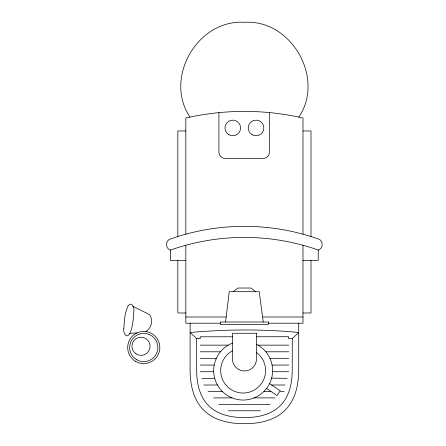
<?xml version="1.0" encoding="UTF-8"?>
<svg xmlns="http://www.w3.org/2000/svg" width="446" height="446" viewBox="0 0 446 446"><rect width="100%" height="100%" fill="white"/><g stroke="black" fill="none" stroke-linecap="round" stroke-linejoin="round"><path stroke-width="0.67" d="M292.286 338.642L292.236 369.834C292.269 382.557 289.605 396.366 280.261 405.67C270.945 414.997 257.13 417.64 244.408 417.59C231.691 417.618 217.882 414.958 208.577 405.615C199.25 396.293 196.602 382.484 196.658 369.762L196.658 338.57L190.102 332.493C226.211 329.304 262.622 328.986 298.72 332.493L292.286 338.642L288.612 338.603L288.612 336.708L256.428 336.763M218.93 112.637L218.897 151.501C218.378 155.771 222.364 159.06 226.457 158.553L261.813 158.553C265.905 159.06 269.891 155.771 269.373 151.501L269.334 112.621M225.57 322.018L229.244 291.706L259.249 291.706L263.251 322.018M298.853 117.097C325.14 78.117 291.327 19.239 244.414 22.3C197.494 19.239 163.682 78.117 189.968 117.097A262.911 262.911 0 0 1 298.853 117.097L302.985 118.006L302.985 234.195M233.147 291.706L237.852 288.032L250.97 288.032L255.675 291.706M302.985 260.464L318.193 260.514L318.266 250.011C323.4 248.706 323.467 240.372 318.36 238.972L310.99 236.542A222.303 222.303 0 0 0 177.831 236.542L170.439 239.006C165.293 240.349 165.293 248.734 170.439 250.078A222.303 222.303 0 0 1 318.383 250.078M189.968 117.097L185.837 118.006L185.837 234.195M129.507 333.357L137.045 332.906M185.837 130.962L177.831 130.962L177.831 236.542M302.985 130.962L310.99 130.962L310.99 236.542M185.837 260.581L170.439 260.581L170.439 250.078M185.837 312.986L177.831 312.986L177.831 260.581M302.985 312.986L310.99 312.986L310.99 260.464M185.837 316.995L226.233 316.995M262.811 316.995L302.985 316.995M220.335 323.211L185.837 323.211L185.837 245.261M268.486 323.211L302.985 323.211L302.985 245.261M232.405 336.786L200.221 336.786L200.221 338.681L196.658 338.57M200.276 345.148L228.24 345.148M258.028 345.148L288.807 345.148M200.276 351.794L220.43 351.794M265.838 351.794L288.807 351.794M200.276 358.439L216.288 358.439M269.986 358.439L288.807 358.439M200.276 365.079L214.186 365.079M272.088 365.079L288.807 365.079M200.276 371.724L213.69 371.724M272.578 371.724L288.807 371.724M201.899 378.364L214.716 378.364M203.839 385.01L217.447 385.01M271.67 385.01L284.983 385.01M208.115 391.449L222.342 391.449M263.932 391.449L270.973 391.449M280.528 391.449L284.208 391.449M213.679 397.893L232.087 397.893M254.181 397.893L275.143 397.893M218.78 404.332L270.042 404.332M228.419 410.777L260.403 410.777M271.625 378.108L287.185 378.364M132.83 306.251L149.694 314.714A12.009 12.009 0 0 1 145.786 331.568M269.568 383.593L280.25 390.785L277.05 395.541L266.368 388.349M298.72 323.211L298.72 369.394C298.764 383.85 295.748 399.544 285.139 410.125C274.558 420.729 258.864 423.745 244.414 423.7C229.958 423.745 214.264 420.729 203.683 410.125C193.073 399.544 190.057 383.85 190.102 369.394L190.102 323.211M256.45 344.29A29.464 29.464 0 0 1 265.448 389.826A29.464 29.464 0 0 1 219.081 387.596A29.464 29.464 0 0 1 232.405 343.13M256.472 352.502A22.462 22.462 0 0 1 259.081 386.392A22.462 22.462 0 0 1 225.169 384.056A22.462 22.462 0 0 1 232.405 350.84M123.843 328.289C122.94 331.4 125.532 338.999 129.228 334.545C132.958 327.637 133.259 319.397 133.783 311.715C134.686 308.604 132.094 301.005 128.398 305.46C124.663 312.367 124.367 320.607 123.843 328.289M268.486 322.018L220.335 322.018L220.335 324.359L268.486 324.359L268.486 322.018M256.422 333.268L232.405 333.29L232.405 358.913A12.042 12.042 0 0 0 244.447 370.955A12.042 12.042 0 0 0 256.489 358.913L256.422 333.268M135.958 353.795A9.071 9.071 0 0 0 150.051 346.849A9.071 9.071 0 0 0 136.983 338.118A9.071 9.071 0 0 0 135.958 353.795M252.146 134.692A7.799 7.799 0 0 0 263.842 127.941A7.799 7.799 0 0 0 252.146 121.189A7.799 7.799 0 0 0 252.146 134.692M228.876 134.692A7.799 7.799 0 0 0 240.572 127.941A7.799 7.799 0 0 0 228.876 121.189A7.799 7.799 0 0 0 228.876 134.692M136.693 359.744A14.121 14.121 0 0 0 157.873 347.518A14.121 14.121 0 0 0 136.693 335.292A14.121 14.121 0 0 0 136.693 359.744M135.712 361.438A16.078 16.078 0 0 0 159.83 347.518A16.078 16.078 0 0 0 135.712 333.597A16.078 16.078 0 0 0 135.712 361.438"/></g></svg>
